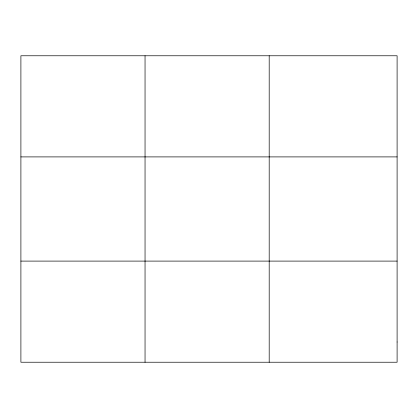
<?xml version="1.0" encoding="UTF-8"?>
<svg xmlns="http://www.w3.org/2000/svg" width="418" height="418" viewBox="0 0 418 418"><rect width="100%" height="100%" fill="white"/><g stroke="black" fill="none" stroke-linecap="round" stroke-linejoin="round"><path stroke-width="0.63" d="M145.046 55.772L145.046 362.228M269.192 55.772L269.192 362.228M20.9 156.902L397.1 156.902M20.9 261.098L397.1 261.098M397.1 342.002L397.1 362.228L20.9 362.228L20.9 55.772L397.1 55.772L397.1 342.002"/></g></svg>
